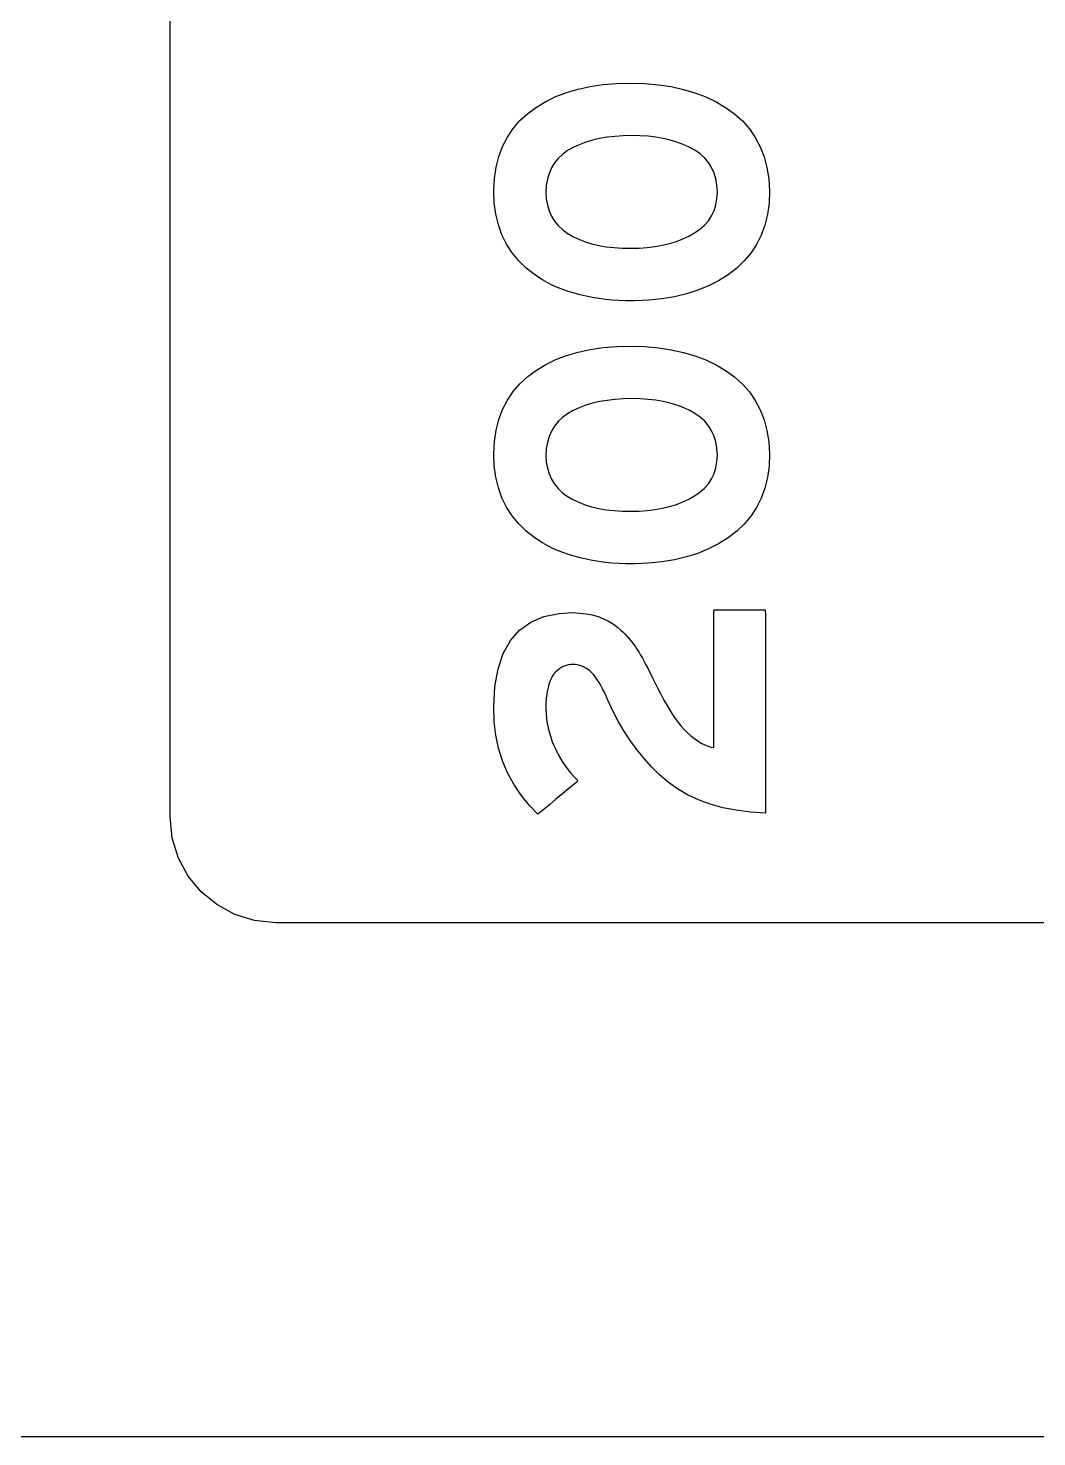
# Model space of a CAD drawing. Extents: x 1 to 47.7, y 0.2 to 35.
# Drawn here: x 34.481 to 34.958, y 2.26 to 2.925 of the extents above; entities that cross this region are included whole.
import ezdxf

# ---------------------------------------------------------------- set-up
doc = ezdxf.new("R2010")
doc.units = 0
doc.header["$MEASUREMENT"] = 0
doc.layers.add('7_0_____DWG', color=7, linetype='CONTINUOUS')

msp = doc.modelspace()

# ---------------------------------------------------------------- linework, layer by layer
at = {"layer": '7_0_____DWG'}
for points in [[(34.9649, 2.50297), (34.93353, 2.50297), (34.90309, 2.50297), (34.87366, 2.50297), (34.84533, 2.50297), (34.81814, 2.50297), (34.79219, 2.50297), (34.76754, 2.50297), (34.74426, 2.50297), (34.72243, 2.50297), (34.70212, 2.50297), (34.6834, 2.50297), (34.66634, 2.50297), (34.65102, 2.50297), (34.63751, 2.50297), (34.62588, 2.50297), (34.6162, 2.50297), (34.60854, 2.50297), (34.60299, 2.50297), (34.5996, 2.50297), (34.59874, 2.50297), (34.59846, 2.50297), (34.58838, 2.50399), (34.57899, 2.50691), (34.5705, 2.51152), (34.5631, 2.51762), (34.557, 2.52502), (34.55239, 2.53352), (34.54948, 2.54291), (34.54846, 2.55298), (34.54846, 2.55374), (34.54846, 2.55602), (34.54846, 2.55979), (34.54846, 2.56506), (34.54846, 2.5718), (34.54846, 2.58001), (34.54846, 2.58967), (34.54846, 2.60078), (34.54846, 2.61331), (34.54846, 2.62726), (34.54846, 2.64262), (34.54846, 2.65937), (34.54846, 2.67751), (34.54846, 2.69701), (34.54846, 2.71788), (34.54846, 2.74009), (34.54846, 2.76363), (34.54846, 2.7885), (34.54846, 2.81468), (34.54846, 2.84215), (34.54846, 2.87092), (34.54846, 2.90096), (34.54846, 2.93226)], [(36.6175, 2.2602), (36.54788, 2.2602), (36.47755, 2.2602), (36.40654, 2.2602), (36.3349, 2.2602), (36.26265, 2.2602), (36.18985, 2.2602), (36.0427, 2.2602), (35.89375, 2.2602), (35.74331, 2.2602), (35.59166, 2.2602), (35.43912, 2.2602), (35.13253, 2.2602), (34.82594, 2.2602), (34.6734, 2.2602), (34.52175, 2.2602), (34.37131, 2.2602)]]:
    msp.add_lwpolyline(points, dxfattribs=at)
for points in [[(34.7661, 2.89952), (34.77279, 2.89929), (34.77917, 2.89872), (34.78523, 2.8978), (34.79099, 2.89653), (34.79643, 2.89492), (34.80156, 2.89296), (34.80639, 2.89065), (34.8109, 2.888), (34.81509, 2.88498), (34.81885, 2.88159), (34.82212, 2.87787), (34.82491, 2.87382), (34.82723, 2.86943), (34.82906, 2.86471), (34.83042, 2.85965), (34.83129, 2.85427), (34.83169, 2.84854), (34.83143, 2.84283), (34.83066, 2.83746), (34.82942, 2.83241), (34.82771, 2.82769), (34.82552, 2.82329), (34.82286, 2.81923), (34.81973, 2.81549), (34.81612, 2.81207), (34.81204, 2.80896), (34.8076, 2.80615), (34.80285, 2.8037), (34.7978, 2.80162), (34.79245, 2.7999), (34.78679, 2.79855), (34.78082, 2.79756), (34.77455, 2.79693), (34.76797, 2.79667), (34.76383, 2.79669), (34.7605, 2.79681), (34.75725, 2.79703), (34.75407, 2.79734), (34.75097, 2.79775), (34.74794, 2.79825), (34.74499, 2.79885), (34.74211, 2.79955), (34.73931, 2.80032), (34.73659, 2.80113), (34.73396, 2.80203), (34.73142, 2.80303), (34.72897, 2.80413), (34.72661, 2.80532), (34.72433, 2.80661), (34.72215, 2.80799), (34.72005, 2.80946), (34.71672, 2.8121), (34.71313, 2.81555), (34.71002, 2.81932), (34.70738, 2.82341), (34.70522, 2.82782), (34.70353, 2.83256), (34.70231, 2.83762), (34.70157, 2.843), (34.70132, 2.84871), (34.70165, 2.85443), (34.70246, 2.85982), (34.70376, 2.86488), (34.70553, 2.8696), (34.70778, 2.87399), (34.71051, 2.87805), (34.71372, 2.88177), (34.71742, 2.88516), (34.72153, 2.88818), (34.72595, 2.89084), (34.73071, 2.89314), (34.73579, 2.89509), (34.74119, 2.89669), (34.74693, 2.89793), (34.75299, 2.89881), (34.75938, 2.89935)], [(34.76647, 2.87469), (34.76243, 2.8746), (34.75856, 2.87434), (34.75487, 2.8739), (34.75134, 2.87329), (34.74798, 2.8725), (34.74479, 2.87153), (34.74177, 2.8704), (34.73892, 2.86909), (34.73626, 2.86758), (34.73389, 2.86584), (34.73183, 2.8639), (34.73008, 2.86175), (34.72864, 2.85939), (34.72751, 2.85682), (34.72669, 2.85405), (34.72618, 2.85107), (34.72598, 2.84789), (34.72618, 2.84475), (34.72668, 2.84183), (34.72748, 2.83911), (34.72859, 2.83659), (34.73001, 2.83428), (34.73174, 2.83218), (34.73377, 2.83028), (34.7361, 2.82859), (34.73873, 2.82708), (34.74154, 2.82574), (34.74453, 2.82458), (34.74769, 2.8236), (34.75103, 2.82281), (34.75453, 2.82221), (34.75821, 2.82179), (34.76207, 2.82156), (34.7661, 2.82151), (34.77008, 2.8216), (34.7739, 2.82186), (34.77756, 2.82231), (34.78107, 2.82294), (34.78442, 2.82375), (34.78762, 2.82473), (34.79065, 2.8259), (34.79353, 2.82725), (34.79627, 2.82876), (34.79876, 2.83045), (34.80091, 2.83235), (34.80274, 2.83446), (34.80425, 2.83676), (34.80543, 2.83928), (34.80629, 2.842), (34.80682, 2.84492), (34.80702, 2.84805), (34.80682, 2.85124), (34.80629, 2.85422), (34.80545, 2.857), (34.80429, 2.85956), (34.8028, 2.86192), (34.801, 2.86408), (34.79887, 2.86602), (34.79643, 2.86775), (34.79372, 2.86925), (34.79088, 2.87052), (34.78788, 2.87163), (34.78471, 2.87256), (34.78139, 2.87333), (34.7779, 2.87392), (34.77425, 2.87435), (34.77044, 2.8746)], [(34.7661, 2.77531), (34.77279, 2.77508), (34.77917, 2.7745), (34.78523, 2.77357), (34.79099, 2.7723), (34.79643, 2.77069), (34.80156, 2.76873), (34.80639, 2.76643), (34.8109, 2.76379), (34.81509, 2.76077), (34.81885, 2.75737), (34.82212, 2.75365), (34.82491, 2.74959), (34.82723, 2.74521), (34.82906, 2.74048), (34.83042, 2.73543), (34.83129, 2.73004), (34.83169, 2.72432), (34.83143, 2.71861), (34.83066, 2.71324), (34.82942, 2.70819), (34.82771, 2.70347), (34.82552, 2.69907), (34.82286, 2.69501), (34.81973, 2.69127), (34.81612, 2.68786), (34.81204, 2.68475), (34.8076, 2.68193), (34.80285, 2.67949), (34.7978, 2.67741), (34.79245, 2.67569), (34.78679, 2.67433), (34.78082, 2.67334), (34.77455, 2.67272), (34.76797, 2.67245), (34.76383, 2.67247), (34.7605, 2.6726), (34.75725, 2.67281), (34.75407, 2.67313), (34.75097, 2.67354), (34.74794, 2.67404), (34.74499, 2.67464), (34.74211, 2.67534), (34.73931, 2.67611), (34.73659, 2.67692), (34.73396, 2.67782), (34.73142, 2.67882), (34.72897, 2.67991), (34.72661, 2.6811), (34.72433, 2.68239), (34.72215, 2.68377), (34.72005, 2.68525), (34.71672, 2.68788), (34.71313, 2.69133), (34.71002, 2.6951), (34.70738, 2.69919), (34.70522, 2.7036), (34.70353, 2.70834), (34.70231, 2.7134), (34.70157, 2.71878), (34.70132, 2.72449), (34.70165, 2.73021), (34.70246, 2.7356), (34.70376, 2.74066), (34.70553, 2.74538), (34.70778, 2.74977), (34.71051, 2.75382), (34.71372, 2.75754), (34.71742, 2.76093), (34.72153, 2.76396), (34.72595, 2.76662), (34.73071, 2.76893), (34.73579, 2.77088), (34.74119, 2.77247), (34.74693, 2.77371), (34.75299, 2.7746), (34.75938, 2.77513)], [(34.76647, 2.75046), (34.76243, 2.75037), (34.75856, 2.75011), (34.75487, 2.74967), (34.75134, 2.74906), (34.74798, 2.74828), (34.74479, 2.74731), (34.74177, 2.74618), (34.73892, 2.74486), (34.73626, 2.74335), (34.73389, 2.74162), (34.73183, 2.73968), (34.73008, 2.73753), (34.72864, 2.73517), (34.72751, 2.73261), (34.72669, 2.72983), (34.72618, 2.72685), (34.72598, 2.72366), (34.72618, 2.72053), (34.72668, 2.71761), (34.72748, 2.71489), (34.72859, 2.71237), (34.73001, 2.71007), (34.73174, 2.70796), (34.73377, 2.70606), (34.7361, 2.70437), (34.73873, 2.70286), (34.74154, 2.70152), (34.74453, 2.70036), (34.74769, 2.69939), (34.75103, 2.6986), (34.75453, 2.69799), (34.75821, 2.69757), (34.76207, 2.69733), (34.7661, 2.69728), (34.77008, 2.69737), (34.7739, 2.69764), (34.77756, 2.69809), (34.78107, 2.69872), (34.78442, 2.69953), (34.78762, 2.70052), (34.79065, 2.70169), (34.79353, 2.70303), (34.79627, 2.70454), (34.79876, 2.70623), (34.80091, 2.70813), (34.80274, 2.71023), (34.80425, 2.71254), (34.80543, 2.71506), (34.80629, 2.71778), (34.80682, 2.7207), (34.80702, 2.72384), (34.80682, 2.72703), (34.80629, 2.73001), (34.80545, 2.73278), (34.80429, 2.73534), (34.8028, 2.7377), (34.801, 2.73985), (34.79887, 2.74179), (34.79643, 2.74353), (34.79372, 2.74502), (34.79088, 2.74629), (34.78788, 2.7474), (34.78471, 2.74834), (34.78139, 2.7491), (34.7779, 2.7497), (34.77425, 2.75012), (34.77044, 2.75038)], [(34.82967, 2.55474), (34.82259, 2.55521), (34.8159, 2.55606), (34.80958, 2.5573), (34.80365, 2.55893), (34.7981, 2.56094), (34.79293, 2.56334), (34.78814, 2.56613), (34.78373, 2.56931), (34.7797, 2.57286), (34.77593, 2.57664), (34.77236, 2.5806), (34.769, 2.58473), (34.76584, 2.58904), (34.76288, 2.59353), (34.76013, 2.5982), (34.75758, 2.60304), (34.75523, 2.60806), (34.75361, 2.61178), (34.75279, 2.61344), (34.75195, 2.61499), (34.75112, 2.61642), (34.75027, 2.61774), (34.74943, 2.61893), (34.74858, 2.62001), (34.74772, 2.62097), (34.74686, 2.62182), (34.746, 2.62249), (34.74513, 2.62305), (34.74426, 2.62354), (34.74338, 2.62395), (34.7425, 2.62429), (34.74161, 2.62456), (34.74072, 2.62475), (34.73983, 2.62487), (34.73893, 2.62492), (34.73783, 2.62488), (34.73672, 2.62473), (34.73564, 2.62446), (34.73459, 2.62409), (34.73356, 2.6236), (34.73256, 2.623), (34.73159, 2.62228), (34.73064, 2.62145), (34.72973, 2.62051), (34.72896, 2.61931), (34.72827, 2.61796), (34.72768, 2.61646), (34.72717, 2.6148), (34.72675, 2.61298), (34.72643, 2.61101), (34.72619, 2.60889), (34.72603, 2.60661), (34.72599, 2.60419), (34.72611, 2.6018), (34.72634, 2.59945), (34.72666, 2.59716), (34.72709, 2.59491), (34.72762, 2.59271), (34.72825, 2.59056), (34.72898, 2.58846), (34.72982, 2.5864), (34.73076, 2.58439), (34.73177, 2.58243), (34.73285, 2.58053), (34.73399, 2.57869), (34.7352, 2.57691), (34.73647, 2.5752), (34.73781, 2.57355), (34.73922, 2.57196), (34.74069, 2.57043), (34.74084, 2.56969), (34.73935, 2.56845), (34.73695, 2.56645), (34.73397, 2.56398), (34.73075, 2.56132), (34.72764, 2.55873), (34.72495, 2.5565), (34.72303, 2.55491), (34.72222, 2.55423), (34.7182, 2.55838), (34.71423, 2.56327), (34.71079, 2.56841), (34.70788, 2.5738), (34.7055, 2.57945), (34.70365, 2.58535), (34.70234, 2.59151), (34.70156, 2.59792), (34.70131, 2.60494), (34.70188, 2.61449), (34.70339, 2.62288), (34.70584, 2.63013), (34.70923, 2.63622), (34.71356, 2.64116), (34.71883, 2.64495), (34.72505, 2.64758), (34.7322, 2.64906), (34.73869, 2.6494), (34.74192, 2.64924), (34.74499, 2.64887), (34.7479, 2.6483), (34.75064, 2.64752), (34.75322, 2.64654), (34.75564, 2.64535), (34.75789, 2.64397), (34.75997, 2.64237), (34.76144, 2.64108), (34.76245, 2.64015), (34.76343, 2.63918), (34.7644, 2.63815), (34.76535, 2.63707), (34.76628, 2.63594), (34.7672, 2.63475), (34.76809, 2.63352), (34.76896, 2.63224), (34.76983, 2.63085), (34.77069, 2.6294), (34.77156, 2.6279), (34.77242, 2.62636), (34.77328, 2.62477), (34.77414, 2.62314), (34.77501, 2.62146), (34.77587, 2.61974), (34.77673, 2.61797), (34.7784, 2.61452), (34.78009, 2.61119), (34.78176, 2.60809), (34.78341, 2.60521), (34.78504, 2.60256), (34.78664, 2.60013), (34.78822, 2.59793), (34.78978, 2.59596), (34.79132, 2.59421), (34.79293, 2.59263), (34.79454, 2.59121), (34.79615, 2.58993), (34.79778, 2.5888), (34.7994, 2.58782), (34.80103, 2.58698), (34.80267, 2.5863), (34.80431, 2.58576), (34.80535, 2.58584), (34.80535, 2.58975), (34.80535, 2.59715), (34.80535, 2.60688), (34.80535, 2.61779), (34.80535, 2.62873), (34.80535, 2.63855), (34.80535, 2.6461), (34.80535, 2.65023), (34.80565, 2.65066), (34.80742, 2.65066), (34.8104, 2.65066), (34.81416, 2.65066), (34.81828, 2.65066), (34.82231, 2.65066), (34.82583, 2.65066), (34.82841, 2.65066), (34.82963, 2.65066), (34.82967, 2.64848), (34.82967, 2.64035), (34.82967, 2.62781), (34.82967, 2.61255), (34.82967, 2.59626), (34.82967, 2.58064), (34.82967, 2.56738), (34.82967, 2.55818)]]:
    msp.add_lwpolyline(points, close=True, dxfattribs=at)

doc.saveas('drawing.dxf')
